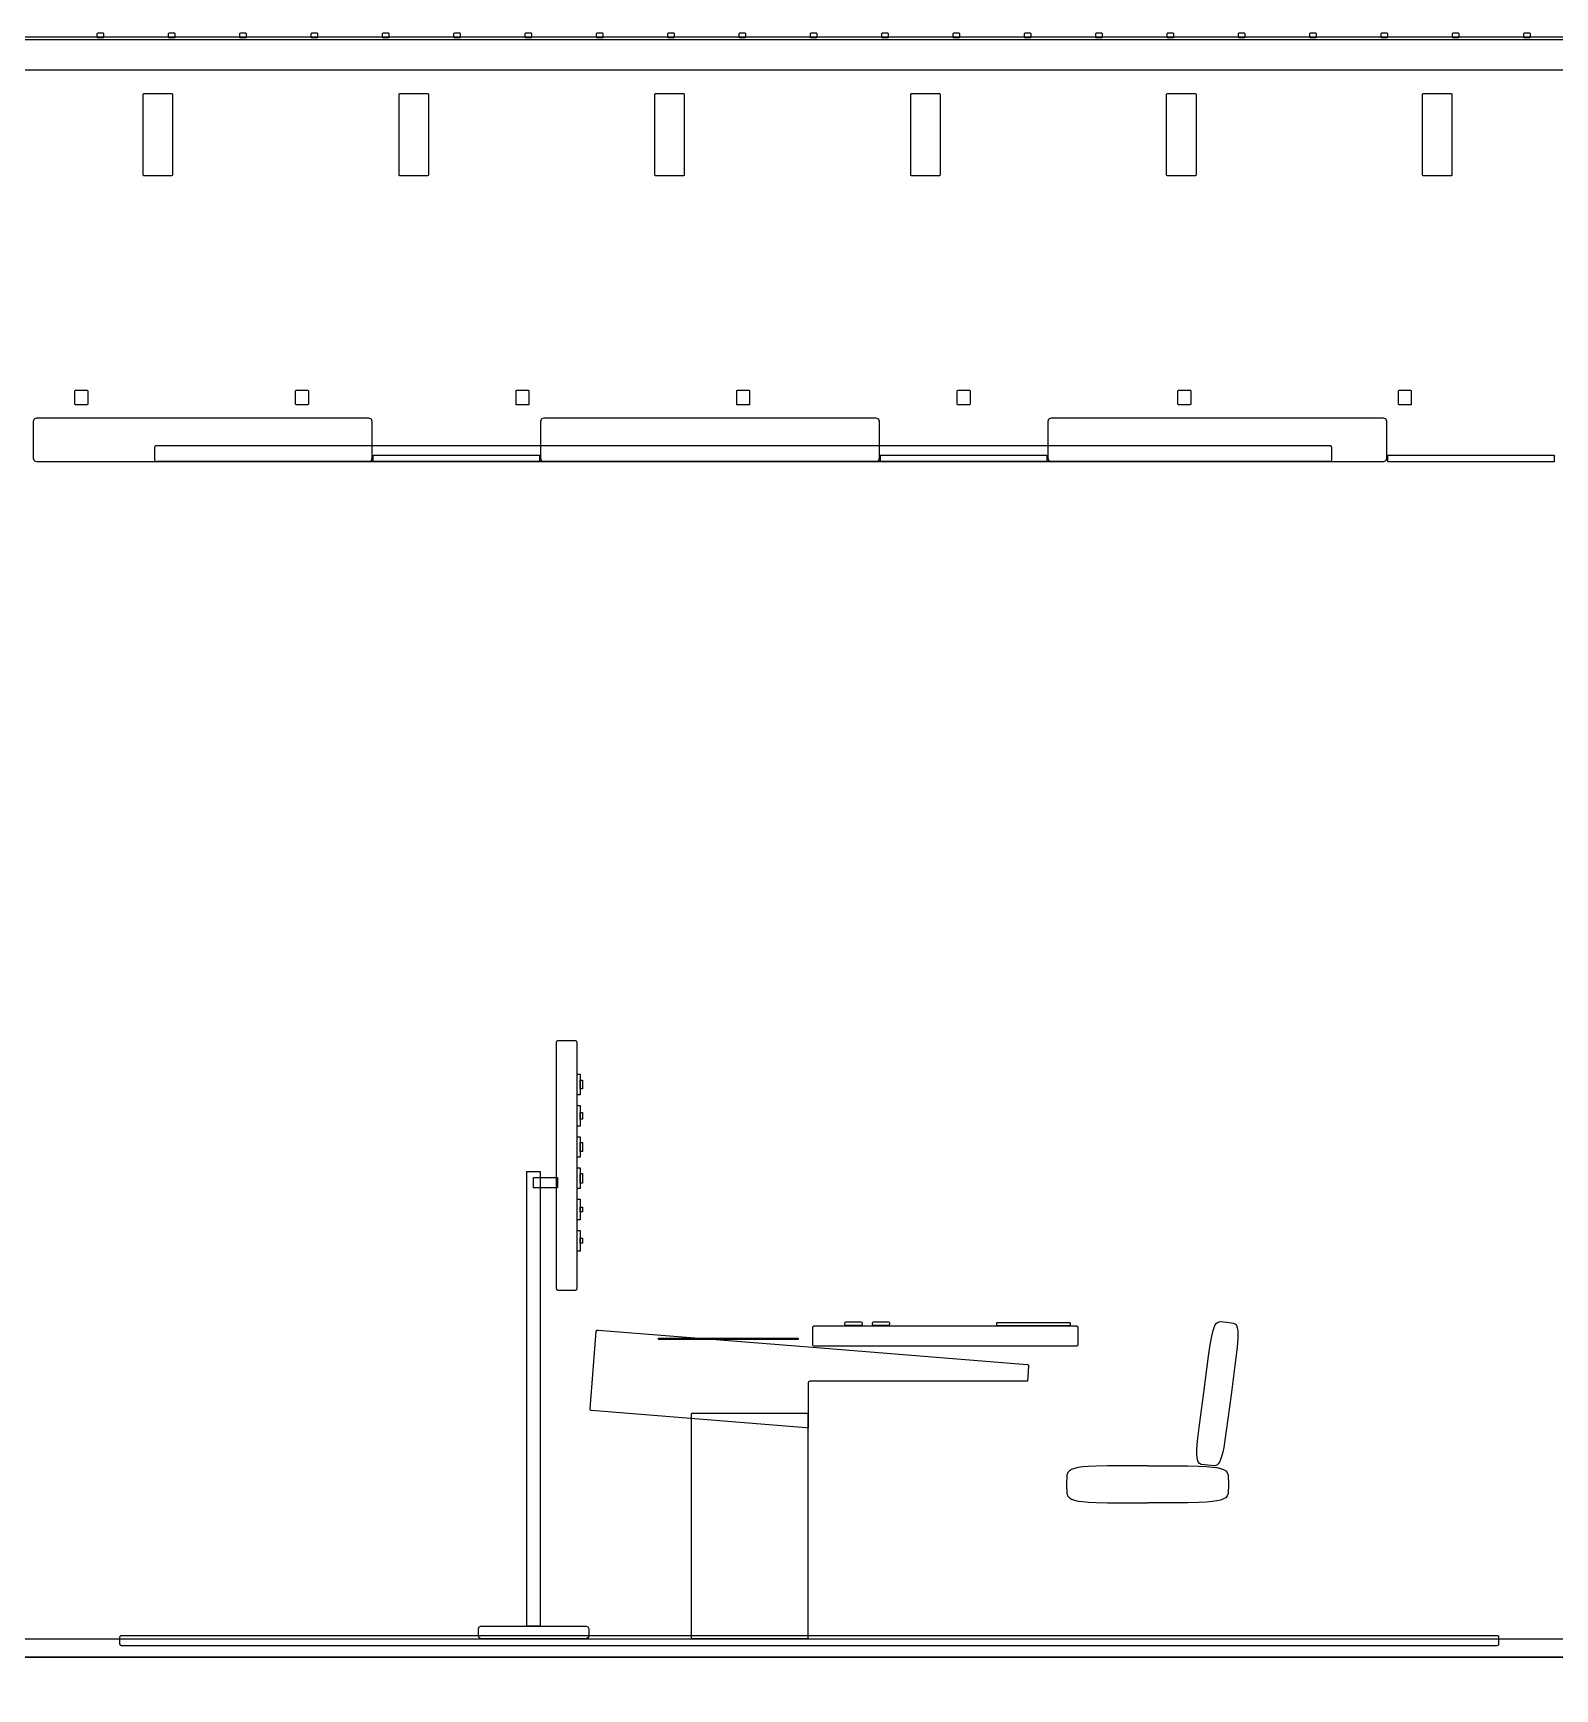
# Model space of a CAD drawing. Header units: metres. Extents: x 439.5 to 502.8, y -1 to 8.2.
# Drawn here: x 496.069 to 500.208, y 3.113 to 7.616 of the extents above; entities that cross this region are included whole.
import ezdxf

# ---------------------------------------------------------------- set-up
doc = ezdxf.new("R2010")
doc.units = ezdxf.units.M
doc.layers.add('CORTE', color=7, linetype='Continuous')
doc.layers.add('VISTA', color=8, linetype='Continuous')

msp = doc.modelspace()

# ---------------------------------------------------------------- linework, layer by layer
at = {"layer": 'CORTE'}
for p, q in [((501.8202, 7.5979), (493.7, 7.5979)), ((493.7, 7.5166), (501.8211, 7.5166))]:
    msp.add_line(p, q, dxfattribs=at)
for points in [[(493.7, 7.6059), (501.8202, 7.6059), (502.3, 7.6059), (502.3, 7.6051), (501.8202, 7.6051), (493.7, 7.6051), (493.7, 7.6059)], [(496.3686, 7.2288), (496.368, 7.2302), (496.368, 7.4498), (496.3686, 7.4512), (496.37, 7.4518), (496.446, 7.4518), (496.4474, 7.4512), (496.448, 7.4498), (496.448, 7.2302), (496.4474, 7.2288), (496.446, 7.2282), (496.37, 7.2282), (496.3686, 7.2288)], [(497.0646, 7.2288), (497.064, 7.2302), (497.064, 7.4498), (497.0646, 7.4512), (497.066, 7.4518), (497.142, 7.4518), (497.1434, 7.4512), (497.144, 7.4498), (497.144, 7.2302), (497.1434, 7.2288), (497.142, 7.2282), (497.066, 7.2282), (497.0646, 7.2288)], [(497.7606, 7.2288), (497.76, 7.2302), (497.76, 7.4498), (497.7606, 7.4512), (497.762, 7.4518), (497.838, 7.4518), (497.8394, 7.4512), (497.84, 7.4498), (497.84, 7.2302), (497.8394, 7.2288), (497.838, 7.2282), (497.762, 7.2282), (497.7606, 7.2288)], [(498.4566, 7.2288), (498.456, 7.2302), (498.456, 7.4498), (498.4566, 7.4512), (498.458, 7.4518), (498.534, 7.4518), (498.5354, 7.4512), (498.536, 7.4498), (498.536, 7.2302), (498.5354, 7.2288), (498.534, 7.2282), (498.458, 7.2282), (498.4566, 7.2288)], [(499.1526, 7.2288), (499.152, 7.2302), (499.152, 7.4498), (499.1526, 7.4512), (499.154, 7.4518), (499.23, 7.4518), (499.2314, 7.4512), (499.232, 7.4498), (499.232, 7.2302), (499.2314, 7.2288), (499.23, 7.2282), (499.154, 7.2282), (499.1526, 7.2288)], [(499.8486, 7.2288), (499.848, 7.2302), (499.848, 7.4498), (499.8486, 7.4512), (499.85, 7.4518), (499.926, 7.4518), (499.9274, 7.4512), (499.928, 7.4498), (499.928, 7.2302), (499.9274, 7.2288), (499.926, 7.2282), (499.85, 7.2282), (499.8486, 7.2288)], [(496.1831, 6.6056), (496.1825, 6.607), (496.1825, 6.643), (496.1831, 6.6444), (496.1845, 6.645), (496.2155, 6.645), (496.2169, 6.6444), (496.2175, 6.643), (496.2175, 6.607), (496.2169, 6.6056), (496.2155, 6.605), (496.1845, 6.605), (496.1831, 6.6056)], [(496.7831, 6.6056), (496.7825, 6.607), (496.7825, 6.643), (496.7831, 6.6444), (496.7845, 6.645), (496.8155, 6.645), (496.8169, 6.6444), (496.8175, 6.643), (496.8175, 6.607), (496.8169, 6.6056), (496.8155, 6.605), (496.7845, 6.605), (496.7831, 6.6056)], [(497.3831, 6.6056), (497.3825, 6.607), (497.3825, 6.643), (497.3831, 6.6444), (497.3845, 6.645), (497.4155, 6.645), (497.4169, 6.6444), (497.4175, 6.643), (497.4175, 6.607), (497.4169, 6.6056), (497.4155, 6.605), (497.3845, 6.605), (497.3831, 6.6056)], [(497.9831, 6.6056), (497.9825, 6.607), (497.9825, 6.643), (497.9831, 6.6444), (497.9845, 6.645), (498.0155, 6.645), (498.0169, 6.6444), (498.0175, 6.643), (498.0175, 6.607), (498.0169, 6.6056), (498.0155, 6.605), (497.9845, 6.605), (497.9831, 6.6056)], [(498.5831, 6.6056), (498.5825, 6.607), (498.5825, 6.643), (498.5831, 6.6444), (498.5845, 6.645), (498.6155, 6.645), (498.6169, 6.6444), (498.6175, 6.643), (498.6175, 6.607), (498.6169, 6.6056), (498.6155, 6.605), (498.5845, 6.605), (498.5831, 6.6056)], [(499.1831, 6.6056), (499.1825, 6.607), (499.1825, 6.643), (499.1831, 6.6444), (499.1845, 6.645), (499.2155, 6.645), (499.2169, 6.6444), (499.2175, 6.643), (499.2175, 6.607), (499.2169, 6.6056), (499.2155, 6.605), (499.1845, 6.605), (499.1831, 6.6056)], [(499.7831, 6.6056), (499.7825, 6.607), (499.7825, 6.643), (499.7831, 6.6444), (499.7845, 6.645), (499.8155, 6.645), (499.8169, 6.6444), (499.8175, 6.643), (499.8175, 6.607), (499.8169, 6.6056), (499.8155, 6.605), (499.7845, 6.605), (499.7831, 6.6056)], [(496.0722, 6.4532), (496.0717, 6.4538), (496.0708, 6.4564), (496.07, 6.459), (496.07, 6.51), (496.07, 6.561), (496.0708, 6.5636), (496.0717, 6.5662), (496.0722, 6.5668), (496.0726, 6.5674), (496.0732, 6.5679), (496.0738, 6.5683), (496.0764, 6.5692), (496.079, 6.57), (496.53, 6.57), (496.981, 6.57), (496.9836, 6.5692), (496.9862, 6.5683), (496.9868, 6.5679), (496.9874, 6.5674), (496.9879, 6.5668), (496.9883, 6.5662), (496.9892, 6.5636), (496.99, 6.561), (496.99, 6.51), (496.99, 6.459), (496.9892, 6.4564), (496.9883, 6.4538), (496.9879, 6.4532), (496.9874, 6.4526), (496.9868, 6.4521), (496.9862, 6.4517), (496.9836, 6.4508), (496.981, 6.45), (496.53, 6.45), (496.079, 6.45), (496.0764, 6.4508), (496.0738, 6.4517), (496.0732, 6.4521), (496.0726, 6.4526), (496.0722, 6.4532)], [(497.4521, 6.4532), (497.4517, 6.4538), (497.4508, 6.4564), (497.45, 6.459), (497.45, 6.51), (497.45, 6.561), (497.4508, 6.5636), (497.4517, 6.5662), (497.4521, 6.5668), (497.4526, 6.5674), (497.4532, 6.5679), (497.4538, 6.5683), (497.4564, 6.5692), (497.459, 6.57), (497.91, 6.57), (498.361, 6.57), (498.3636, 6.5692), (498.3662, 6.5683), (498.3668, 6.5679), (498.3674, 6.5674), (498.3679, 6.5668), (498.3683, 6.5662), (498.3692, 6.5636), (498.37, 6.561), (498.37, 6.51), (498.37, 6.459), (498.3692, 6.4564), (498.3683, 6.4538), (498.3679, 6.4532), (498.3674, 6.4526), (498.3668, 6.4521), (498.3662, 6.4517), (498.3636, 6.4508), (498.361, 6.45), (497.91, 6.45), (497.459, 6.45), (497.4564, 6.4508), (497.4538, 6.4517), (497.4532, 6.4521), (497.4526, 6.4526), (497.4521, 6.4532)], [(498.8322, 6.4532), (498.8317, 6.4538), (498.8308, 6.4564), (498.83, 6.459), (498.83, 6.51), (498.83, 6.561), (498.8308, 6.5636), (498.8317, 6.5662), (498.8322, 6.5668), (498.8326, 6.5674), (498.8332, 6.5679), (498.8338, 6.5683), (498.8364, 6.5692), (498.839, 6.57), (499.29, 6.57), (499.741, 6.57), (499.7436, 6.5692), (499.7462, 6.5683), (499.7468, 6.5679), (499.7474, 6.5674), (499.7479, 6.5668), (499.7483, 6.5662), (499.7492, 6.5636), (499.75, 6.561), (499.75, 6.51), (499.75, 6.459), (499.7492, 6.4564), (499.7483, 6.4538), (499.7479, 6.4532), (499.7474, 6.4526), (499.7468, 6.4521), (499.7462, 6.4517), (499.7436, 6.4508), (499.741, 6.45), (499.29, 6.45), (498.839, 6.45), (498.8364, 6.4508), (498.8338, 6.4517), (498.8332, 6.4521), (498.8326, 6.4526), (498.8322, 6.4532)], [(497.446, 6.45), (496.994, 6.45), (496.994, 6.468), (497.446, 6.468), (497.446, 6.45)], [(498.826, 6.468), (498.826, 6.45), (498.374, 6.45), (498.374, 6.468), (498.826, 6.468)], [(500.206, 6.45), (499.754, 6.45), (499.754, 6.468), (500.206, 6.468), (500.206, 6.45)], [(497.412, 3.284), (497.412, 4.52), (497.448, 4.52), (497.448, 3.284), (497.412, 3.284)], [(494, 3.2), (501.704, 3.2), (502, 3.2), (502, 3), (501.704, 3), (494, 3), (494, 3.2)]]:
    msp.add_lwpolyline(points, close=True, dxfattribs=at)
at = {"layer": 'VISTA'}
for p, q in [((496.2431, 7.6155), (496.2425, 7.6141)), ((496.2425, 7.6141), (496.2425, 7.6059)), ((496.2445, 7.6161), (496.2431, 7.6155)), ((496.2595, 7.6161), (496.2445, 7.6161)), ((496.2609, 7.6155), (496.2595, 7.6161)), ((496.2615, 7.6141), (496.2609, 7.6155)), ((496.2615, 7.6059), (496.2615, 7.6141)), ((496.4371, 7.6155), (496.4365, 7.6141)), ((496.4365, 7.6141), (496.4365, 7.6059)), ((496.4385, 7.6161), (496.4371, 7.6155)), ((496.4535, 7.6161), (496.4385, 7.6161)), ((496.4549, 7.6155), (496.4535, 7.6161)), ((496.4555, 7.6141), (496.4549, 7.6155)), ((496.4555, 7.6059), (496.4555, 7.6141)), ((496.6311, 7.6155), (496.6305, 7.6141)), ((496.6305, 7.6141), (496.6305, 7.6059)), ((496.6325, 7.6161), (496.6311, 7.6155)), ((496.6475, 7.6161), (496.6325, 7.6161)), ((496.6489, 7.6155), (496.6475, 7.6161)), ((496.6495, 7.6141), (496.6489, 7.6155)), ((496.6495, 7.6059), (496.6495, 7.6141)), ((496.8251, 7.6155), (496.8245, 7.6141)), ((496.8245, 7.6141), (496.8245, 7.6059)), ((496.8265, 7.6161), (496.8251, 7.6155)), ((496.8415, 7.6161), (496.8265, 7.6161)), ((496.8429, 7.6155), (496.8415, 7.6161)), ((496.8435, 7.6141), (496.8429, 7.6155)), ((496.8435, 7.6059), (496.8435, 7.6141)), ((497.0191, 7.6155), (497.0185, 7.6141)), ((497.0185, 7.6141), (497.0185, 7.6059)), ((497.0205, 7.6161), (497.0191, 7.6155)), ((497.0355, 7.6161), (497.0205, 7.6161)), ((497.0369, 7.6155), (497.0355, 7.6161)), ((497.0375, 7.6141), (497.0369, 7.6155)), ((497.0375, 7.6059), (497.0375, 7.6141)), ((497.2131, 7.6155), (497.2125, 7.6141)), ((497.2125, 7.6141), (497.2125, 7.6059)), ((497.2145, 7.6161), (497.2131, 7.6155)), ((497.2295, 7.6161), (497.2145, 7.6161)), ((497.2309, 7.6155), (497.2295, 7.6161)), ((497.2315, 7.6141), (497.2309, 7.6155)), ((497.2315, 7.6059), (497.2315, 7.6141)), ((497.4071, 7.6155), (497.4065, 7.6141)), ((497.4065, 7.6141), (497.4065, 7.6059)), ((497.4085, 7.6161), (497.4071, 7.6155)), ((497.4235, 7.6161), (497.4085, 7.6161)), ((497.4249, 7.6155), (497.4235, 7.6161)), ((497.4255, 7.6141), (497.4249, 7.6155)), ((497.4255, 7.6059), (497.4255, 7.6141)), ((497.6011, 7.6155), (497.6005, 7.6141)), ((497.6005, 7.6141), (497.6005, 7.6059)), ((497.6025, 7.6161), (497.6011, 7.6155)), ((497.6175, 7.6161), (497.6025, 7.6161)), ((497.6189, 7.6155), (497.6175, 7.6161)), ((497.6195, 7.6141), (497.6189, 7.6155)), ((497.6195, 7.6059), (497.6195, 7.6141)), ((497.7951, 7.6155), (497.7945, 7.6141)), ((497.7945, 7.6141), (497.7945, 7.6059)), ((497.7965, 7.6161), (497.7951, 7.6155)), ((497.8115, 7.6161), (497.7965, 7.6161)), ((497.8129, 7.6155), (497.8115, 7.6161)), ((497.8135, 7.6141), (497.8129, 7.6155)), ((497.8135, 7.6059), (497.8135, 7.6141)), ((497.9891, 7.6155), (497.9885, 7.6141)), ((497.9885, 7.6141), (497.9885, 7.6059)), ((497.9905, 7.6161), (497.9891, 7.6155)), ((498.0055, 7.6161), (497.9905, 7.6161)), ((498.0069, 7.6155), (498.0055, 7.6161)), ((498.0075, 7.6141), (498.0069, 7.6155)), ((498.0075, 7.6059), (498.0075, 7.6141)), ((498.1831, 7.6155), (498.1825, 7.6141)), ((498.1825, 7.6141), (498.1825, 7.6059)), ((498.1845, 7.6161), (498.1831, 7.6155)), ((498.1995, 7.6161), (498.1845, 7.6161)), ((498.2009, 7.6155), (498.1995, 7.6161)), ((498.2015, 7.6141), (498.2009, 7.6155)), ((498.2015, 7.6059), (498.2015, 7.6141)), ((498.3771, 7.6155), (498.3765, 7.6141)), ((498.3765, 7.6141), (498.3765, 7.6059)), ((498.3785, 7.6161), (498.3771, 7.6155)), ((498.3935, 7.6161), (498.3785, 7.6161)), ((498.3949, 7.6155), (498.3935, 7.6161)), ((498.3955, 7.6141), (498.3949, 7.6155)), ((498.3955, 7.6059), (498.3955, 7.6141)), ((498.5711, 7.6155), (498.5705, 7.6141)), ((498.5705, 7.6141), (498.5705, 7.6059)), ((498.5725, 7.6161), (498.5711, 7.6155)), ((498.5875, 7.6161), (498.5725, 7.6161)), ((498.5889, 7.6155), (498.5875, 7.6161)), ((498.5895, 7.6141), (498.5889, 7.6155)), ((498.5895, 7.6059), (498.5895, 7.6141)), ((498.7651, 7.6155), (498.7645, 7.6141)), ((498.7645, 7.6141), (498.7645, 7.6059)), ((498.7665, 7.6161), (498.7651, 7.6155)), ((498.7815, 7.6161), (498.7665, 7.6161)), ((498.7829, 7.6155), (498.7815, 7.6161)), ((498.7835, 7.6141), (498.7829, 7.6155)), ((498.7835, 7.6059), (498.7835, 7.6141)), ((498.9591, 7.6155), (498.9585, 7.6141)), ((498.9585, 7.6141), (498.9585, 7.6059)), ((498.9605, 7.6161), (498.9591, 7.6155)), ((498.9755, 7.6161), (498.9605, 7.6161)), ((498.9769, 7.6155), (498.9755, 7.6161)), ((498.9775, 7.6141), (498.9769, 7.6155)), ((498.9775, 7.6059), (498.9775, 7.6141)), ((499.1531, 7.6155), (499.1525, 7.6141)), ((499.1525, 7.6141), (499.1525, 7.6059)), ((499.1545, 7.6161), (499.1531, 7.6155)), ((499.1695, 7.6161), (499.1545, 7.6161)), ((499.1709, 7.6155), (499.1695, 7.6161)), ((499.1715, 7.6141), (499.1709, 7.6155)), ((499.1715, 7.6059), (499.1715, 7.6141)), ((499.3471, 7.6155), (499.3465, 7.6141)), ((499.3465, 7.6141), (499.3465, 7.6059)), ((499.3485, 7.6161), (499.3471, 7.6155)), ((499.3635, 7.6161), (499.3485, 7.6161)), ((499.3649, 7.6155), (499.3635, 7.6161)), ((499.3655, 7.6141), (499.3649, 7.6155)), ((499.3655, 7.6059), (499.3655, 7.6141)), ((499.5411, 7.6155), (499.5405, 7.6141)), ((499.5405, 7.6141), (499.5405, 7.6059)), ((499.5425, 7.6161), (499.5411, 7.6155)), ((499.5575, 7.6161), (499.5425, 7.6161)), ((499.5589, 7.6155), (499.5575, 7.6161)), ((499.5595, 7.6141), (499.5589, 7.6155)), ((499.5595, 7.6059), (499.5595, 7.6141)), ((499.7351, 7.6155), (499.7345, 7.6141)), ((499.7345, 7.6141), (499.7345, 7.6059)), ((499.7365, 7.6161), (499.7351, 7.6155)), ((499.7515, 7.6161), (499.7365, 7.6161)), ((499.7529, 7.6155), (499.7515, 7.6161)), ((499.7535, 7.6141), (499.7529, 7.6155)), ((499.7535, 7.6059), (499.7535, 7.6141)), ((499.9291, 7.6155), (499.9285, 7.6141)), ((499.9285, 7.6141), (499.9285, 7.6059)), ((499.9305, 7.6161), (499.9291, 7.6155)), ((499.9455, 7.6161), (499.9305, 7.6161)), ((499.9469, 7.6155), (499.9455, 7.6161)), ((499.9475, 7.6141), (499.9469, 7.6155)), ((499.9475, 7.6059), (499.9475, 7.6141)), ((500.1231, 7.6155), (500.1225, 7.6141)), ((500.1225, 7.6141), (500.1225, 7.6059)), ((500.1245, 7.6161), (500.1231, 7.6155)), ((500.1395, 7.6161), (500.1245, 7.6161)), ((500.1409, 7.6155), (500.1395, 7.6161)), ((500.1415, 7.6141), (500.1409, 7.6155)), ((500.1415, 7.6059), (500.1415, 7.6141)), ((496.2425, 7.6059), (496.2431, 7.6045)), ((496.2425, 7.6059), (496.2425, 7.6059)), ((496.2431, 7.6045), (496.2445, 7.6039)), ((496.2445, 7.6039), (496.2595, 7.6039)), ((496.2595, 7.6039), (496.2609, 7.6045)), ((496.2609, 7.6045), (496.2615, 7.6059)), ((496.4365, 7.6059), (496.4371, 7.6045)), ((496.4365, 7.6059), (496.4365, 7.6059)), ((496.4371, 7.6045), (496.4385, 7.6039)), ((496.4385, 7.6039), (496.4535, 7.6039)), ((496.4535, 7.6039), (496.4549, 7.6045)), ((496.4549, 7.6045), (496.4555, 7.6059)), ((496.6305, 7.6059), (496.6311, 7.6045)), ((496.6305, 7.6059), (496.6305, 7.6059)), ((496.6311, 7.6045), (496.6325, 7.6039)), ((496.6325, 7.6039), (496.6475, 7.6039)), ((496.6475, 7.6039), (496.6489, 7.6045)), ((496.6489, 7.6045), (496.6495, 7.6059)), ((496.8245, 7.6059), (496.8251, 7.6045)), ((496.8245, 7.6059), (496.8245, 7.6059)), ((496.8251, 7.6045), (496.8265, 7.6039)), ((496.8265, 7.6039), (496.8415, 7.6039)), ((496.8415, 7.6039), (496.8429, 7.6045)), ((496.8429, 7.6045), (496.8435, 7.6059)), ((497.0185, 7.6059), (497.0191, 7.6045)), ((497.0185, 7.6059), (497.0185, 7.6059)), ((497.0191, 7.6045), (497.0205, 7.6039)), ((497.0205, 7.6039), (497.0355, 7.6039)), ((497.0355, 7.6039), (497.0369, 7.6045)), ((497.0369, 7.6045), (497.0375, 7.6059)), ((497.2125, 7.6059), (497.2131, 7.6045)), ((497.2125, 7.6059), (497.2125, 7.6059)), ((497.2131, 7.6045), (497.2145, 7.6039)), ((497.2145, 7.6039), (497.2295, 7.6039)), ((497.2295, 7.6039), (497.2309, 7.6045)), ((497.2309, 7.6045), (497.2315, 7.6059)), ((497.4065, 7.6059), (497.4071, 7.6045)), ((497.4065, 7.6059), (497.4065, 7.6059)), ((497.4071, 7.6045), (497.4085, 7.6039)), ((497.4085, 7.6039), (497.4235, 7.6039)), ((497.4235, 7.6039), (497.4249, 7.6045)), ((497.4249, 7.6045), (497.4255, 7.6059)), ((497.6005, 7.6059), (497.6011, 7.6045)), ((497.6005, 7.6059), (497.6005, 7.6059)), ((497.6011, 7.6045), (497.6025, 7.6039)), ((497.6025, 7.6039), (497.6175, 7.6039)), ((497.6175, 7.6039), (497.6189, 7.6045)), ((497.6189, 7.6045), (497.6195, 7.6059)), ((497.7945, 7.6059), (497.7951, 7.6045)), ((497.7945, 7.6059), (497.7945, 7.6059)), ((497.7951, 7.6045), (497.7965, 7.6039)), ((497.7965, 7.6039), (497.8115, 7.6039)), ((497.8115, 7.6039), (497.8129, 7.6045)), ((497.8129, 7.6045), (497.8135, 7.6059)), ((497.9885, 7.6059), (497.9891, 7.6045)), ((497.9885, 7.6059), (497.9885, 7.6059)), ((497.9891, 7.6045), (497.9905, 7.6039)), ((497.9905, 7.6039), (498.0055, 7.6039)), ((498.0055, 7.6039), (498.0069, 7.6045)), ((498.0069, 7.6045), (498.0075, 7.6059)), ((498.1825, 7.6059), (498.1831, 7.6045)), ((498.1825, 7.6059), (498.1825, 7.6059)), ((498.1831, 7.6045), (498.1845, 7.6039)), ((498.1845, 7.6039), (498.1995, 7.6039)), ((498.1995, 7.6039), (498.2009, 7.6045)), ((498.2009, 7.6045), (498.2015, 7.6059)), ((498.3765, 7.6059), (498.3771, 7.6045)), ((498.3765, 7.6059), (498.3765, 7.6059)), ((498.3771, 7.6045), (498.3785, 7.6039)), ((498.3785, 7.6039), (498.3935, 7.6039)), ((498.3935, 7.6039), (498.3949, 7.6045)), ((498.3949, 7.6045), (498.3955, 7.6059)), ((498.5705, 7.6059), (498.5711, 7.6045)), ((498.5705, 7.6059), (498.5705, 7.6059)), ((498.5711, 7.6045), (498.5725, 7.6039)), ((498.5725, 7.6039), (498.5875, 7.6039)), ((498.5875, 7.6039), (498.5889, 7.6045)), ((498.5889, 7.6045), (498.5895, 7.6059)), ((498.7645, 7.6059), (498.7651, 7.6045)), ((498.7645, 7.6059), (498.7645, 7.6059)), ((498.7651, 7.6045), (498.7665, 7.6039)), ((498.7665, 7.6039), (498.7815, 7.6039)), ((498.7815, 7.6039), (498.7829, 7.6045)), ((498.7829, 7.6045), (498.7835, 7.6059)), ((498.9585, 7.6059), (498.9591, 7.6045)), ((498.9585, 7.6059), (498.9585, 7.6059)), ((498.9591, 7.6045), (498.9605, 7.6039)), ((498.9605, 7.6039), (498.9755, 7.6039)), ((498.9755, 7.6039), (498.9769, 7.6045)), ((498.9769, 7.6045), (498.9775, 7.6059)), ((499.1525, 7.6059), (499.1531, 7.6045)), ((499.1525, 7.6059), (499.1525, 7.6059)), ((499.1531, 7.6045), (499.1545, 7.6039)), ((499.1545, 7.6039), (499.1695, 7.6039)), ((499.1695, 7.6039), (499.1709, 7.6045)), ((499.1709, 7.6045), (499.1715, 7.6059)), ((499.3465, 7.6059), (499.3471, 7.6045)), ((499.3465, 7.6059), (499.3465, 7.6059)), ((499.3471, 7.6045), (499.3485, 7.6039)), ((499.3485, 7.6039), (499.3635, 7.6039)), ((499.3635, 7.6039), (499.3649, 7.6045)), ((499.3649, 7.6045), (499.3655, 7.6059)), ((499.5405, 7.6059), (499.5411, 7.6045)), ((499.5405, 7.6059), (499.5405, 7.6059)), ((499.5411, 7.6045), (499.5425, 7.6039)), ((499.5425, 7.6039), (499.5575, 7.6039)), ((499.5575, 7.6039), (499.5589, 7.6045)), ((499.5589, 7.6045), (499.5595, 7.6059)), ((499.7345, 7.6059), (499.7351, 7.6045)), ((499.7345, 7.6059), (499.7345, 7.6059)), ((499.7351, 7.6045), (499.7365, 7.6039)), ((499.7365, 7.6039), (499.7515, 7.6039)), ((499.7515, 7.6039), (499.7529, 7.6045)), ((499.7529, 7.6045), (499.7535, 7.6059)), ((499.9285, 7.6059), (499.9291, 7.6045)), ((499.9285, 7.6059), (499.9285, 7.6059)), ((499.9291, 7.6045), (499.9305, 7.6039)), ((499.9305, 7.6039), (499.9455, 7.6039)), ((499.9455, 7.6039), (499.9469, 7.6045)), ((499.9469, 7.6045), (499.9475, 7.6059)), ((500.1225, 7.6059), (500.1231, 7.6045)), ((500.1225, 7.6059), (500.1225, 7.6059)), ((500.1231, 7.6045), (500.1245, 7.6039)), ((500.1245, 7.6039), (500.1395, 7.6039)), ((500.1395, 7.6039), (500.1409, 7.6045)), ((500.1409, 7.6045), (500.1415, 7.6059)), ((497.86, 3.8616), (497.8602, 3.862)), ((497.86, 3.5565), (497.86, 3.8616)), ((497.8602, 3.862), (497.8604, 3.8624)), ((497.8604, 3.8624), (497.8605, 3.8625)), ((497.8605, 3.8625), (497.8606, 3.8626)), ((497.8606, 3.8626), (497.8607, 3.8627)), ((497.8608, 3.8627), (497.8607, 3.8627)), ((497.8608, 3.8627), (497.8614, 3.8629)), ((497.862, 3.863), (497.8614, 3.8629)), ((497.862, 3.863), (498.177, 3.863)), ((498.177, 3.253), (498.177, 3.863)), ((498.8808, 3.695), (498.88, 3.6696)), ((498.8833, 3.7016), (498.8808, 3.695)), ((498.8874, 3.7068), (498.8833, 3.7016)), ((498.8933, 3.7101), (498.8874, 3.7068)), ((498.9011, 3.7132), (498.8933, 3.7101)), ((498.9111, 3.7153), (498.9011, 3.7132)), ((498.9237, 3.7172), (498.9111, 3.7153)), ((498.9396, 3.7184), (498.9237, 3.7172)), ((498.9606, 3.7193), (498.9396, 3.7184)), ((498.991, 3.7198), (498.9606, 3.7193)), ((499.1, 3.72), (498.991, 3.7198)), ((499.1, 3.72), (499.209, 3.7198)), ((499.209, 3.7198), (499.2394, 3.7192)), ((499.2394, 3.7192), (499.2604, 3.7183)), ((499.2604, 3.7183), (499.2763, 3.7168)), ((499.2763, 3.7168), (499.2889, 3.7151)), ((499.2889, 3.7151), (499.2989, 3.7126)), ((499.2989, 3.7126), (499.3067, 3.71)), ((499.3067, 3.71), (499.3126, 3.706)), ((499.3126, 3.706), (499.3168, 3.7016)), ((499.3168, 3.7016), (499.3192, 3.6944)), ((499.3192, 3.6944), (499.32, 3.67)), ((498.88, 3.6696), (498.8808, 3.6451)), ((499.32, 3.67), (499.3192, 3.6448)), ((498.8808, 3.6451), (498.8833, 3.6377)), ((498.8833, 3.6377), (498.8874, 3.6333)), ((498.8874, 3.6333), (498.8933, 3.6293)), ((498.8933, 3.6293), (498.9011, 3.6267)), ((498.9011, 3.6267), (498.9111, 3.6242)), ((498.9111, 3.6242), (498.9237, 3.6226)), ((498.9237, 3.6226), (498.9396, 3.6212)), ((498.9396, 3.6212), (498.9606, 3.6203)), ((498.9606, 3.6203), (498.991, 3.6198)), ((498.991, 3.6198), (499.1, 3.6196)), ((499.209, 3.6198), (499.1, 3.6196)), ((499.2394, 3.6204), (499.209, 3.6198)), ((499.2604, 3.6214), (499.2394, 3.6204)), ((499.2763, 3.6227), (499.2604, 3.6214)), ((499.2889, 3.6247), (499.2763, 3.6227)), ((499.2989, 3.6268), (499.2889, 3.6247)), ((499.3067, 3.6299), (499.2989, 3.6268)), ((499.3126, 3.6332), (499.3067, 3.6299)), ((499.3168, 3.6383), (499.3126, 3.6332)), ((499.3192, 3.6448), (499.3168, 3.6383)), ((497.86, 3.2514), (497.86, 3.5565)), ((497.8602, 3.251), (497.86, 3.2514)), ((497.8604, 3.2506), (497.8602, 3.251)), ((497.8605, 3.2505), (497.8604, 3.2506)), ((497.8606, 3.2504), (497.8605, 3.2505)), ((497.8607, 3.2503), (497.8606, 3.2504)), ((497.8607, 3.2503), (497.8608, 3.2503)), ((497.8614, 3.2501), (497.8608, 3.2503)), ((497.8614, 3.2501), (497.862, 3.25)), ((498.1786, 3.25), (497.862, 3.25)), ((498.1782, 3.2502), (498.177, 3.253)), ((498.1786, 3.25), (498.1782, 3.2502))]:
    msp.add_line(p, q, dxfattribs=at)
for points in [[(496.4011, 6.4516), (496.4008, 6.4519), (496.4004, 6.4532), (496.4, 6.4545), (496.4, 6.4725), (496.4, 6.4905), (496.4004, 6.4918), (496.4008, 6.4931), (496.4011, 6.4934), (496.4013, 6.4937), (496.4016, 6.4939), (496.4019, 6.4942), (496.4032, 6.4946), (496.4045, 6.495), (498, 6.495), (499.5955, 6.495), (499.5968, 6.4946), (499.5981, 6.4942), (499.5984, 6.4939), (499.5987, 6.4937), (499.5989, 6.4934), (499.5992, 6.4931), (499.5996, 6.4918), (499.6, 6.4905), (499.6, 6.4725), (499.6, 6.4545), (499.5996, 6.4532), (499.5992, 6.4519), (499.5989, 6.4516), (499.5987, 6.4513), (499.5984, 6.4511), (499.5981, 6.4508), (499.5968, 6.4504), (499.5955, 6.45), (498, 6.45), (496.4045, 6.45), (496.4032, 6.4504), (496.4019, 6.4508), (496.4016, 6.4511), (496.4013, 6.4513), (496.4011, 6.4516)], [(496.4045, 6.4505), (496.4045, 6.4515), (496.4046, 6.4519), (496.405, 6.452), (499.595, 6.452), (499.5954, 6.4519), (499.5955, 6.4515), (499.5955, 6.4505), (499.5954, 6.4501), (499.595, 6.45), (496.405, 6.45), (496.4046, 6.4501), (496.4045, 6.4505)], [(497.4936, 4.1988), (497.4933, 4.1991), (497.4929, 4.2005), (497.4925, 4.2019), (497.4925, 4.537), (497.4925, 4.8721), (497.4929, 4.8735), (497.4933, 4.8749), (497.4936, 4.8752), (497.4938, 4.8756), (497.4941, 4.8758), (497.4944, 4.8761), (497.4957, 4.8765), (497.497, 4.877), (497.52, 4.877), (497.543, 4.877), (497.5443, 4.8765), (497.5456, 4.8761), (497.5459, 4.8758), (497.5462, 4.8756), (497.5464, 4.8752), (497.5467, 4.8749), (497.5471, 4.8735), (497.5475, 4.8721), (497.5475, 4.537), (497.5475, 4.2019), (497.5471, 4.2005), (497.5467, 4.1991), (497.5464, 4.1988), (497.5462, 4.1984), (497.5459, 4.1982), (497.5456, 4.1979), (497.5443, 4.1975), (497.543, 4.197), (497.52, 4.197), (497.497, 4.197), (497.4957, 4.1975), (497.4944, 4.1979), (497.4941, 4.1982), (497.4938, 4.1984), (497.4936, 4.1988)], [(497.549, 4.729), (497.549, 4.785), (497.557, 4.785), (497.557, 4.729), (497.549, 4.729)], [(497.5565, 4.7449), (497.5565, 4.7691), (497.5635, 4.7691), (497.5635, 4.7449), (497.5565, 4.7449)], [(497.549, 4.644), (497.549, 4.7), (497.557, 4.7), (497.557, 4.644), (497.549, 4.644)], [(497.5565, 4.663), (497.5565, 4.681), (497.5635, 4.681), (497.5635, 4.663), (497.5565, 4.663)], [(497.549, 4.559), (497.549, 4.615), (497.557, 4.615), (497.557, 4.559), (497.549, 4.559)], [(497.5565, 4.5747), (497.5565, 4.5993), (497.5635, 4.5993), (497.5635, 4.5747), (497.5565, 4.5747)], [(497.43, 4.504), (497.495, 4.504), (497.495, 4.476), (497.43, 4.476), (497.43, 4.504)], [(497.549, 4.474), (497.549, 4.53), (497.557, 4.53), (497.557, 4.474), (497.549, 4.474)], [(497.5565, 4.4887), (497.5565, 4.5153), (497.5635, 4.5153), (497.5635, 4.4887), (497.5565, 4.4887)], [(497.549, 4.389), (497.549, 4.445), (497.557, 4.445), (497.557, 4.389), (497.549, 4.389)], [(497.5565, 4.4106), (497.5565, 4.4234), (497.5635, 4.4234), (497.5635, 4.4106), (497.5565, 4.4106)], [(497.549, 4.304), (497.549, 4.36), (497.557, 4.36), (497.557, 4.304), (497.549, 4.304)], [(497.5565, 4.3252), (497.5565, 4.3387), (497.5635, 4.3387), (497.5635, 4.3252), (497.5565, 4.3252)], [(498.1907, 4.0466), (498.1906, 4.0468), (498.1903, 4.0476), (498.19, 4.0485), (498.19, 4.073), (498.19, 4.0975), (498.1903, 4.0984), (498.1906, 4.0992), (498.1907, 4.0994), (498.1909, 4.0996), (498.1911, 4.0998), (498.1913, 4.0999), (498.1921, 4.1002), (498.193, 4.1005), (498.55, 4.1005), (498.907, 4.1005), (498.9079, 4.1002), (498.9087, 4.0999), (498.9089, 4.0998), (498.9091, 4.0996), (498.9093, 4.0994), (498.9094, 4.0992), (498.9097, 4.0984), (498.91, 4.0975), (498.91, 4.073), (498.91, 4.0485), (498.9097, 4.0476), (498.9094, 4.0468), (498.9093, 4.0466), (498.9091, 4.0464), (498.9089, 4.0462), (498.9087, 4.0461), (498.9079, 4.0458), (498.907, 4.0455), (498.55, 4.0455), (498.193, 4.0455), (498.1921, 4.0458), (498.1913, 4.0461), (498.1911, 4.0462), (498.1909, 4.0464), (498.1907, 4.0466)], [(498.2765, 4.105), (498.2765, 4.109), (498.2774, 4.1111), (498.2795, 4.112), (498.3205, 4.112), (498.3226, 4.1111), (498.3235, 4.109), (498.3235, 4.105), (498.3226, 4.1029), (498.3205, 4.102), (498.2795, 4.102), (498.2774, 4.1029), (498.2765, 4.105)], [(498.3515, 4.105), (498.3515, 4.109), (498.3524, 4.1111), (498.3545, 4.112), (498.3955, 4.112), (498.3976, 4.1111), (498.3985, 4.109), (498.3985, 4.105), (498.3976, 4.1029), (498.3955, 4.102), (498.3545, 4.102), (498.3524, 4.1029), (498.3515, 4.105)], [(498.69, 4.1015), (498.69, 4.1085), (498.6903, 4.1092), (498.691, 4.1095), (498.889, 4.1095), (498.8897, 4.1092), (498.89, 4.1085), (498.89, 4.1015), (498.8897, 4.1008), (498.889, 4.1005), (498.691, 4.1005), (498.6903, 4.1008), (498.69, 4.1015)], [(499.3157, 4.111), (499.3341, 4.1082), (499.3389, 4.1053), (499.342, 4.1013), (499.3439, 4.0953), (499.3452, 4.0885), (499.3456, 4.0786), (499.3456, 4.0682), (499.3446, 4.0529), (499.343, 4.0357), (499.3397, 4.0076), (499.3273, 3.9127), (499.3143, 3.815), (499.3105, 3.7898), (499.3072, 3.7702), (499.3045, 3.7574), (499.3016, 3.7455), (499.2988, 3.7375), (499.2957, 3.7301), (499.2923, 3.7254), (499.2883, 3.7218), (499.2828, 3.7201), (499.2643, 3.7214), (499.2459, 3.7241), (499.241, 3.7268), (499.2379, 3.7305), (499.236, 3.7363), (499.2346, 3.7427), (499.2342, 3.7525), (499.2342, 3.7627), (499.2353, 3.7784), (499.2369, 3.7956), (499.2402, 3.8245), (499.2527, 3.9196), (499.2658, 4.0181), (499.2696, 4.0435), (499.273, 4.0636), (499.2757, 4.0764), (499.2786, 4.0884), (499.2813, 4.0961), (499.2844, 4.1033), (499.2878, 4.1076), (499.2918, 4.111), (499.2972, 4.1124), (499.3157, 4.111)], [(498.1712, 3.8234), (497.5877, 3.8701), (497.5864, 3.8707), (497.5851, 3.8712), (497.5848, 3.8714), (497.5846, 3.8717), (497.5843, 3.872), (497.5841, 3.8723), (497.5838, 3.8737), (497.5835, 3.875), (497.5919, 3.9801), (497.6003, 4.0853), (497.6008, 4.0866), (497.6014, 4.0878), (497.6016, 4.0881), (497.6019, 4.0884), (497.6022, 4.0886), (497.6026, 4.0888), (497.6039, 4.0891), (497.6053, 4.0894), (498.1888, 4.0426), (498.7723, 3.9959), (498.7736, 3.9953), (498.7749, 3.9948), (498.7752, 3.9946), (498.7754, 3.9943), (498.7757, 3.994), (498.7759, 3.9937), (498.7762, 3.9923), (498.7765, 3.991), (498.7733, 3.95), (498.181, 3.95), (498.1782, 3.9488), (498.177, 3.946), (498.177, 3.8229), (498.1712, 3.8234)], [(497.77, 4.0646), (497.77, 4.0664), (497.7702, 4.0668), (497.7706, 4.067), (498.1494, 4.067), (498.1498, 4.0668), (498.15, 4.0664), (498.15, 4.0646), (498.1498, 4.0642), (498.1494, 4.064), (497.7706, 4.064), (497.7702, 4.0642), (497.77, 4.0646)], [(494.225, 3.25), (501.6174, 3.25), (501.775, 3.25), (501.775, 3.2), (501.6174, 3.2), (494.225, 3.2), (494.225, 3.25)], [(496.3061, 3.2326), (496.3058, 3.2329), (496.3054, 3.2342), (496.305, 3.2355), (496.305, 3.245), (496.305, 3.2545), (496.3054, 3.2558), (496.3058, 3.2571), (496.3061, 3.2574), (496.3063, 3.2577), (496.3066, 3.2579), (496.3069, 3.2582), (496.3082, 3.2586), (496.3095, 3.259), (498.18, 3.259), (500.0505, 3.259), (500.0518, 3.2586), (500.0531, 3.2582), (500.0534, 3.2579), (500.0537, 3.2577), (500.0539, 3.2574), (500.0542, 3.2571), (500.0546, 3.2558), (500.055, 3.2545), (500.055, 3.245), (500.055, 3.2355), (500.0546, 3.2342), (500.0542, 3.2329), (500.0539, 3.2326), (500.0537, 3.2323), (500.0534, 3.2321), (500.0531, 3.2318), (500.0518, 3.2314), (500.0505, 3.231), (498.18, 3.231), (496.3095, 3.231), (496.3082, 3.2314), (496.3069, 3.2318), (496.3066, 3.2321), (496.3063, 3.2323), (496.3061, 3.2326)], [(497.28, 3.257), (497.28, 3.277), (497.2821, 3.282), (497.287, 3.284), (497.573, 3.284), (497.5779, 3.282), (497.58, 3.277), (497.58, 3.257), (497.5779, 3.2521), (497.573, 3.25), (497.287, 3.25), (497.2821, 3.2521), (497.28, 3.257)]]:
    msp.add_lwpolyline(points, close=True, dxfattribs=at)

doc.saveas('drawing.dxf')
